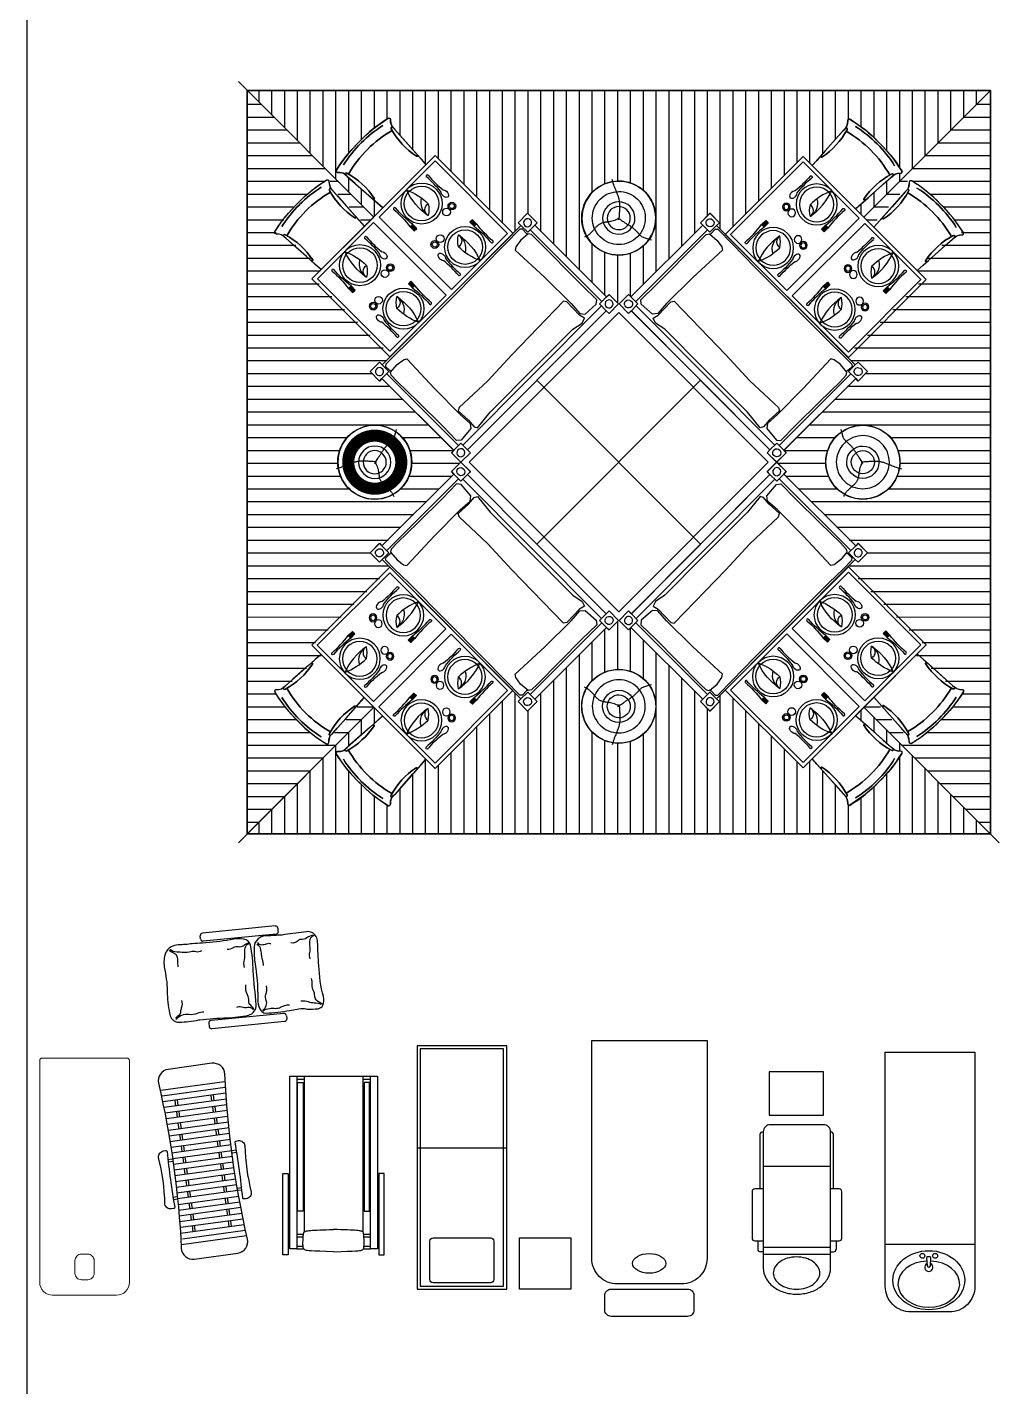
# Model space of a CAD drawing. Header units: millimetres. Extents: x 14385 to 129787, y 107826 to 186798.
# Drawn here: x 18573 to 26188, y 145810 to 156418 of the extents above; entities that cross this region are included whole.
import ezdxf

# ---------------------------------------------------------------- set-up
doc = ezdxf.new("R2010")
doc.units = ezdxf.units.MM
doc.header["$LTSCALE"] = 1000
doc.layers.add('FF-DB', color=144, linetype='Continuous')
doc.layers.add('FF-FURN', color=51, linetype='Continuous')

# ---------------------------------------------------------------- blocks, each defined once
blk = doc.blocks.new('做成ACAD TuKuai0018')
at = {"linetype": 'Continuous'}
blk.add_line((1500, 700), (1500, 0), dxfattribs=at)
blk.add_lwpolyline([(1827, 0), (0, 0), (0, 700), (1827, 700, -0.414214), (2027, 500), (2027, 200, -0.414214)], format="xyb", close=True, dxfattribs=at)
blk.add_ellipse((1779, 340), major_axis=(0, 280), ratio=0.822176)
at = {"color": 57}
blk.add_ellipse((1809, 340), major_axis=(0, 241), ratio=0.747223, start_param=1.632004, end_param=7.791385, dxfattribs=at)
at = {"layer": 'FF-FURN', "color": 57, "linetype": 'Continuous'}
blk.add_lwpolyline([(1668, 327, 0.888089), (1667, 352), (1603, 356, 0.421419), (1603, 323), (1667, 327)], format="xyb", dxfattribs=at)
for centre in [(1589, 390), (1589, 290)]:
    blk.add_circle(centre, 18.8, dxfattribs=at)
blk.add_arc((1679, 340), 32.3, 204.9591, 155.0409, dxfattribs=at)
blk = doc.blocks.new('做成ACAD TuKuai0236')
at = {"layer": 'FF-FURN', "color": 51, "linetype": 'Continuous'}
for points in [[(0, 450), (0, -450), (-1700, -450, -0.414214), (-1900, -250), (-1900, 250, -0.414214), (-1700, 450), (0, 450)], [(-1940, 298), (-1940, -298, -0.414214), (-1990, -348), (-2103, -348, -0.414214), (-2153, -298), (-2153, 298, -0.414214), (-2103, 348), (-1990, 348, -0.414214), (-1940, 298, -0.414214)]]:
    blk.add_lwpolyline(points, format="xyb", dxfattribs=at)
at = {"layer": 'FF-FURN', "color": 2, "linetype": 'Continuous'}
blk.add_ellipse((-1739, 2), major_axis=(0, 130), ratio=0.591836, dxfattribs=at)
blk = doc.blocks.new('做成ACAD TuKuai0329')
at = {"color": 57, "linetype": 'Continuous'}
blk.add_line((908, 750), (908, 50), dxfattribs=at)
at = {"linetype": 'Continuous'}
for points in [[(1608, 850), (1608, 1250), (2008, 1250), (2008, 850)], [(108, 750), (108, 50), (2008, 50), (2008, 750)]]:
    blk.add_lwpolyline(points, close=True, dxfattribs=at)
at = {"color": 57, "linetype": 'Continuous'}
blk.add_lwpolyline([(133, 725), (133, 75), (1983, 75), (1983, 725)], close=True, dxfattribs=at)
blk.add_lwpolyline([(1958, 625), (1958, 175, -0.414214), (1933, 150), (1633, 150, -0.414214), (1608, 175), (1608, 625, -0.414214), (1633, 650), (1933, 650, -0.414214)], format="xyb", close=True, dxfattribs=at)
blk = doc.blocks.new('做成ACAD TuKuai0330')
at = {"linetype": 'Continuous'}
for p, q in [((23, 291), (23, 236)), ((44, 291), (44, 242)), ((1369, 232), (154, 232)), ((1347, 291), (1347, 232)), ((1369, 291), (1369, -284)), ((23, -229), (23, -284)), ((44, -235), (44, -284)), ((1369, -224), (154, -224)), ((1347, -224), (1347, -284))]:
    blk.add_line(p, q, dxfattribs=at)
at = {"color": 57, "linetype": 'Continuous'}
for p, q in [((115, 291), (115, 241)), ((136, 291), (136, 239)), ((115, -234), (115, -284)), ((136, -232), (136, -284))]:
    blk.add_line(p, q, dxfattribs=at)
at = {"linetype": 'Continuous'}
for points in [[(609, 357), (-24, 357), (-24, 399), (609, 399)], [(1369, 291), (23, 291), (23, 346), (1369, 346)], [(1369, -339), (23, -339), (23, -284), (1369, -284)], [(609, -350), (-24, -350), (-24, -392), (609, -392)]]:
    blk.add_lwpolyline(points, close=True, dxfattribs=at)
for points in [[(0, 4), (2, 64), (3, 112), (4, 148), (6, 175), (7, 194), (8, 207), (10, 216), (11, 222), (14, 227), (16, 231), (19, 234), (23, 237), (28, 239), (33, 240), (40, 241), (48, 242), (56, 243), (66, 243), (76, 243), (87, 242), (97, 242), (107, 242), (116, 241), (125, 240), (132, 239), (137, 239), (142, 238), (146, 236), (149, 235), (151, 234), (154, 232), (155, 230), (157, 228), (158, 225), (160, 221), (161, 217), (162, 211), (164, 203), (165, 193), (166, 182), (167, 168), (168, 151), (169, 132), (170, 111), (171, 87), (171, 62), (173, 34), (174, 4)], [(0, 4), (2, -57), (3, -105), (4, -141), (6, -168), (7, -187), (8, -200), (10, -209), (11, -215), (14, -220), (16, -224), (19, -227), (23, -230), (28, -232), (33, -233), (40, -234), (48, -235), (56, -235), (66, -235), (76, -235), (87, -235), (97, -235), (107, -234), (116, -234), (125, -233), (132, -232), (137, -231), (142, -230), (146, -229), (149, -228), (151, -227), (154, -225), (155, -223), (157, -221), (158, -218), (160, -214), (161, -210), (162, -203), (164, -196), (165, -186), (166, -174), (167, -160), (168, -144), (169, -125), (170, -104), (171, -80), (171, -54), (173, -26), (174, 4)]]:
    blk.add_lwpolyline(points, dxfattribs=at)
at = {"color": 57, "linetype": 'Continuous'}
for points in [[(1319, 242), (315, 242), (315, 284), (1319, 284)], [(1319, -235), (315, -235), (315, -277), (1319, -277)]]:
    blk.add_lwpolyline(points, close=True, dxfattribs=at)
blk = doc.blocks.new('做成ACAD TuKuai0351')
at = {"linetype": 'Continuous'}
for p, q in [((907, 749), (546, 749)), ((438, 661), (438, 683)), ((524, 705), (460, 705)), ((524, 727), (524, 661)), ((929, 661), (929, 727)), ((1353, 687), (929, 687)), ((438, 136), (438, 114)), ((524, 136), (524, 70)), ((929, 70), (929, 136)), ((929, 114), (1353, 114)), ((524, 92), (460, 92)), ((546, 49), (907, 49))]:
    blk.add_line(p, q, dxfattribs=at)
at = {"color": 57, "linetype": 'Continuous'}
for p, q in [((420, 661), (420, 136)), ((475, 661), (475, 136)), ((1105, 136), (1105, 661))]:
    blk.add_line(p, q, dxfattribs=at)
at = {"linetype": 'Continuous'}
blk.add_lwpolyline([(1375, 136, 0.414214), (1430, 191), (1430, 606, 0.414214), (1375, 661), (310, 661, 0.123621), (236, 642, 0.105598), (167, 584, 0.087259), (124, 502, 0.077611), (108, 399, 0.077611), (124, 295, 0.087259), (167, 213, 0.105598), (236, 155, 0.123621), (310, 136)], format="xyb", close=True, dxfattribs=at)
at = {"color": 57, "linetype": 'Continuous'}
blk.add_lwpolyline([(273, 583, 0.136048), (227, 571, 0.10695), (184, 530, 0.081554), (157, 474, 0.069675), (147, 401, 0.069675), (157, 329, 0.081554), (184, 273, 0.10695), (227, 232, 0.136048), (273, 219, 0.136048), (318, 232, 0.10695), (361, 273, 0.081554), (388, 329, 0.069675), (398, 401, 0.069675), (388, 474, 0.081554), (361, 530, 0.10695), (318, 571, 0.136048)], format="xyb", close=True, dxfattribs=at)
at = {"linetype": 'Continuous'}
blk.add_lwpolyline([(1505, 615), (1505, 191), (1843, 191), (1843, 615)], close=True, dxfattribs=at)
for centre, start, end in [((546, 727), 90, 180), ((907, 727), 0, 90), ((460, 683), 90, 180), ((1353, 665), 0, 90), ((460, 114), 180, 270), ((1353, 136), 270, 0), ((546, 70), 180, 270), ((907, 70), 270, 0)]:
    blk.add_arc(centre, 21.9, start, end, dxfattribs=at)
blk = doc.blocks.new('做成ACAD TuKuai0686')
at = {"linetype": 'Continuous'}
for p, q in [((142, 943, -500), (-146, 449, -500)), ((197, 911, -500), (-91, 417, -500)), ((190, 937, -500), (169, 950, -500)), ((735, 597, -500), (447, 104, -500)), ((790, 565, -500), (502, 72, -500)), ((761, 604, -500), (783, 591, -500)), ((-117, 411, -500), (-139, 423, -500)), ((454, 78, -500), (476, 65, -500))]:
    blk.add_line(p, q, dxfattribs=at)
at = {"linetype": 'Continuous', "elevation": -500}
for points in [[(592, 1038, -0.019235), (437, 1138, 0.278224), (351, 1144, 0.155931), (321, 1114, -0.008069), (241, 964, -0.043927), (220, 928, -0.009733), (160, 835, 0.379862), (177, 715, 0.059647), (275, 650, -0.041399), (524, 498, 0.103596), (596, 465, 0.301629), (650, 486, 0.05107), (742, 648, -0.039993), (797, 751, 0.017402), (813, 763, 0.090891)], [(813, 763, 0.037438), (861, 835, 0.272478), (860, 882, 0.163587), (809, 924, -0.056058), (592, 1038, 2.527544)], [(326, 598, 0.042997), (150, 698, 0.334739), (81, 683, 0.066395), (24, 596, -0.031058), (-82, 404, 0.003198), (-125, 337, 0.003198)], [(390, 37, -0.015396), (503, 219, 0.046688), (583, 365, 0.37861), (552, 463, -0.003822), (326, 598)]]:
    blk.add_lwpolyline(points, format="xyb", dxfattribs=at)
at = {"color": 251, "linetype": 'ByBlock', "elevation": -500}
for points in [[(378, 1142, 0.17581), (362, 1089, -0.22174), (345, 1045, 0.257089), (340, 1027, -0.247283), (321, 964, 0.078908)], [(383, 1143, 0.340358), (387, 1100, 0.086739), (436, 1062, -0.086739), (466, 1039, 0.120646), (508, 1010, -2.90308)], [(851, 883, -0.123858), (796, 864, -0.181239), (764, 873, 0.12686), (727, 888, -0.148125), (683, 908, 0.095794), (640, 933, -0.05717)], [(849, 875, 0.073887), (807, 836, -0.077395), (775, 807, 0.137298), (736, 761, -0.213449)], [(166, 754, 0.275276), (198, 770, 0.076302), (215, 807, -0.164971), (234, 835, -4.932903)], [(172, 743, -0.205277), (215, 746, -0.05238), (258, 724, 0.061936), (293, 708, -0.072616), (338, 685, -0.889801)], [(128, 695, 0.061651), (122, 651, -0.205907), (106, 614, 0.184945), (88, 577, -0.133745), (71, 530, -0.049256)], [(134, 695, 0.286356), (143, 649, 0.081914), (175, 623, -0.097865), (213, 592, 0.144535), (264, 556, 0.047373)], [(623, 477, -0.112719), (638, 530, -0.04285), (665, 569, 0.143044), (680, 605, -0.122171), (706, 673, -0.019097)], [(618, 475, 0.152868), (605, 522, 0.19123), (571, 545, -0.186815), (533, 571, 0.152319), (481, 612, 1.796152)], [(571, 427, 0.089736), (532, 425, -0.219105), (496, 432, 0.107309), (451, 452, -0.140293), (381, 487, 0.980874)], [(573, 421, 0.30542), (532, 396, -0.11444), (502, 358, 0.163068), (480, 324, -0.276178)]]:
    blk.add_lwpolyline(points, format="xyb", dxfattribs=at)
at = {"linetype": 'Continuous'}
blk.add_lwpolyline([(-125, 337, -0.036147), (-182, 243, 0.361658), (-171, 102, 0.096473), (-84, 42, -0.052539), (79, -51, 0.067431), (231, -132, 0.346948), (311, -106, 0.041595), (387, 30, -0.00108), (390, 37)], format="xyb", dxfattribs=at)
at = {"color": 251, "linetype": 'ByBlock'}
for points in [[(-192, 172, 0.20379), (-145, 201, -0.033601), (-111, 243, 0.111527), (-82, 293, -0.153826), (-59, 325, 0.225649), (-39, 365, 2.297568)], [(-190, 162, 0.094385), (-148, 178, -0.21959), (-115, 182, -0.095941), (-79, 162, 0.075371), (-45, 141, -0.326585)], [(271, -109, -0.137623), (265, -75, 0.270745), (251, -44, -0.100412), (231, -23, 0.193432), (186, 10, 0.27464)], [(280, -111, -0.156673), (279, -55, -0.108866), (306, -7, 0.119713), (338, 53, -0.097507), (360, 99, 4.248713)]]:
    blk.add_lwpolyline(points, format="xyb", dxfattribs=at)
at = {"linetype": 'Continuous'}
for centre, start, end in [((159, 933, -500), 59.7343, 149.7343), ((181, 921, -500), 329.7343, 59.7343), ((751, 588, -500), 59.7343, 149.7343), ((773, 575, -500), 329.7343, 59.7343), ((-129, 440, -500), 149.7343, 239.7343), ((-107, 427, -500), 239.7343, 329.7343), ((463, 94, -500), 149.7343, 239.7343), ((485, 81, -500), 239.7343, 329.7343)]:
    blk.add_arc(centre, 19, start, end, dxfattribs=at)
blk = doc.blocks.new('HHH')
at = {"layer": 'FF-FURN', "color": 51, "linetype": 'Continuous'}
blk.add_lwpolyline([(-430, -680), (-430, 0), (430, 0), (430, -1360), (-430, -1360)], close=True, dxfattribs=at)
for points in [[(-430, -102, 0.026311), (-434, -101), (-799, -79, -0.259493), (-873, -50, 0.672201), (-894, -55, 0.066654), (-925, -339, 0.000173), (-925, -340, 0.000173), (-925, -341, 0.066654), (-894, -625, 0.672201), (-873, -630, -0.259493), (-799, -601), (-434, -579, 0.026311), (-430, -578)], [(-894, -1305, -0.066654), (-925, -1021, -0.000173), (-925, -1020, -0.000173), (-925, -1019, -0.066654), (-894, -735, -0.672201), (-873, -730, 0.259493), (-799, -759), (-434, -781, -0.026311), (-430, -782), (-430, -1258, -0.026311), (-434, -1259), (-799, -1281, 0.259493), (-873, -1310, -0.672201), (-894, -1305)]]:
    blk.add_lwpolyline(points, format="xyb", dxfattribs=at)
at = {"layer": 'FF-FURN', "color": 57, "linetype": 'Continuous'}
for points in [[(-838, -340, -0.06626), (-806, -99, 0.06626), (-838, -340, 0.06626), (-806, -581, -0.06626)], [(-820, -95, -0.485315), (-828, -78, 0.485315)], [(-530, -108, -0.125665), (-820, -95, 0.125665)], [(-530, -108, -0.351144), (-530, -95, 0.351144)], [(-528, -94, -0.517439), (-530, -108, 0.517439)], [(-908, -339, -0.055129), (-884, -123, 0.055129)], [(-884, -557, -0.055129), (-908, -341, 0.055129)], [(-828, -602, -0.485315), (-820, -585, 0.485315)], [(-820, -585, -0.125665), (-530, -572, 0.125665)], [(-908, -1019, -0.055129), (-884, -803, 0.055129)], [(-806, -1261, -0.06626), (-838, -1020, -0.06626), (-806, -779, 0.06626), (-838, -1020, 0.06626)], [(-820, -775, -0.485315), (-828, -758, 0.485315)], [(-530, -788, -0.125665), (-820, -775, 0.125665)], [(-530, -788, -0.351144), (-530, -775, 0.351144)], [(-528, -774, -0.517439), (-530, -788, 0.517439)], [(-884, -1237, -0.055129), (-908, -1021, 0.055129)], [(-828, -1282, -0.485315), (-820, -1265, 0.485315)], [(-820, -1265, -0.125665), (-530, -1252, 0.125665)], [(-530, -1265, -0.351144), (-530, -1252, 0.351144)], [(-530, -1252, -0.517439), (-528, -1266, 0.517439)]]:
    blk.add_lwpolyline(points, format="xyb", close=True, dxfattribs=at)
for points in [[(-400, -30), (-400, -650), (400, -650), (400, -30)], [(-400, -1330), (-400, -710), (400, -710), (400, -1330)]]:
    blk.add_lwpolyline(points, close=True, dxfattribs=at)
at = {"layer": 'FF-FURN', "color": 58, "linetype": 'Continuous'}
for points in [[(-358, -148, 1.232128), (-358, -166)], [(-360, -148, 0.04745), (-196, -146)], [(-196, -169, 0.04745), (-360, -166)], [(360, -153, -0.053771), (175, -148), (130, -148), (130, -176), (175, -176, -0.053771), (360, -171)], [(358, -171, 1.232128), (358, -153)], [(-272, -311, 0.340223), (-137, -370, -0.565753), (-202, -305, -0.12014), (-137, -370, -0.136904), (-398, -348, -0.104736), (-202, -305)], [(272, -369, 0.340223), (137, -310, -0.565753), (202, -375, -0.12014), (137, -310, -0.136904), (398, -332, -0.104736), (202, -375)], [(-358, -509, 1.232128), (-358, -527)], [(-360, -527, -0.053771), (-175, -532), (-130, -532), (-130, -504), (-175, -504, -0.053771), (-360, -509)], [(196, -511, 0.04745), (360, -514)], [(360, -532, 0.04745), (196, -534)], [(358, -532, 1.232128), (358, -514)], [(-358, -828, 1.232128), (-358, -846)], [(-360, -828, 0.04745), (-196, -826)], [(-196, -849, 0.04745), (-360, -846)], [(360, -833, -0.053771), (175, -828), (130, -828), (130, -856), (175, -856, -0.053771), (360, -851)], [(358, -851, 1.232128), (358, -833)], [(-272, -991, 0.340223), (-137, -1050, -0.565753), (-202, -985, -0.12014), (-137, -1050, -0.136904), (-398, -1028, -0.104736), (-202, -985)], [(272, -1049, 0.340223), (137, -990, -0.565753), (202, -1055, -0.12014), (137, -990, -0.136904), (398, -1012, -0.104736), (202, -1055)], [(-358, -1189, 1.232128), (-358, -1207)], [(-360, -1207, -0.053771), (-175, -1212), (-130, -1212), (-130, -1184), (-175, -1184, -0.053771), (-360, -1189)], [(196, -1191, 0.04745), (360, -1194)], [(360, -1212, 0.04745), (196, -1214)], [(358, -1212, 1.232128), (358, -1194)]]:
    blk.add_lwpolyline(points, format="xyb", dxfattribs=at)
for points in [[(130, -151), (175, -151), (175, -173), (130, -173)], [(130, -157), (175, -157)], [(130, -162), (175, -162)], [(130, -167), (175, -167)], [(-130, -529), (-175, -529), (-175, -507), (-130, -507)], [(-130, -513), (-175, -513)], [(-130, -518), (-175, -518)], [(-130, -523), (-175, -523)], [(130, -831), (175, -831), (175, -853), (130, -853)], [(130, -837), (175, -837)], [(130, -842), (175, -842)], [(130, -847), (175, -847)], [(-130, -1209), (-175, -1209), (-175, -1187), (-130, -1187)], [(-130, -1193), (-175, -1193)], [(-130, -1198), (-175, -1198)], [(-130, -1203), (-175, -1203)]]:
    blk.add_lwpolyline(points, dxfattribs=at)
at = {"layer": 'FF-FURN', "color": 2, "linetype": 'Continuous'}
for points in [[(-530, -585, -0.351144), (-530, -572, 0.351144)], [(-530, -572, -0.517439), (-528, -586, 0.517439)]]:
    blk.add_lwpolyline(points, format="xyb", close=True, dxfattribs=at)
at = {"layer": 'FF-FURN', "color": 58, "linetype": 'Continuous'}
for centre, radius in [((-240, -340), 160), ((-240, -340), 135), ((-59, -187), 30), ((-59, -187), 20), ((240, -340), 160), ((240, -340), 135), ((-56, -249), 30), ((56, -431), 30), ((59, -493), 30), ((59, -493), 20), ((-59, -867), 30), ((-59, -867), 20), ((-240, -1020), 160), ((-240, -1020), 135), ((-56, -929), 30), ((240, -1020), 160), ((240, -1020), 135), ((56, -1111), 30), ((59, -1173), 30), ((59, -1173), 20)]:
    blk.add_circle(centre, radius, dxfattribs=at)
at = {"layer": 'FF-FURN', "color": 58, "linetype": 'Continuous', "extrusion": (0, 0, -1)}
for centre, start_param, end_param in [((-166, -157), 3.693742, 8.872629), ((166, -523), 0.552149, 5.731036), ((-166, -837), 3.693742, 8.872629), ((166, -1203), 0.552149, 5.731036)]:
    blk.add_ellipse(centre, major_axis=(35.1, 0), ratio=0.625062, start_param=start_param, end_param=end_param, dxfattribs=at)
blk = doc.blocks.new('FDFD')
at = {"layer": 'FF-FURN', "color": 51, "linetype": 'Continuous'}
for points in [[(-17, 1210), (1, 1229), (-73, 1303), (-146, 1229), (-125, 1207)], [(544, 651), (563, 670), (637, 596), (563, 522), (541, 543)], [(-649, -546), (-667, -565), (-593, -639), (-520, -565), (-541, -543)]]:
    blk.add_lwpolyline(points, dxfattribs=at)
at = {"layer": 'FF-FURN', "color": 51, "linetype": 'ByBlock'}
for points in [[(-1207, 121), (-1229, 142), (-1303, 68), (-1229, -6), (-1210, 13), (-1155, 68), (-1207, 121), (-125, 1207), (-72, 1155), (-17, 1210), (544, 651), (489, 596), (541, 543), (-541, -543), (-594, -491), (-649, -546), (-1210, 13)], [(-69, 1141), (-82, 1146), (-113, 1179), (-134, 1178), (-245, 1065), (-424, 883), (-1001, 302), (-1114, 192), (-1180, 126), (-1183, 109), (-1151, 78), (-1139, 68)], [(-54, 1173), (507, 614)], [(504, 580), (-578, -506)], [(-612, -509), (-1173, 50)]]:
    blk.add_lwpolyline(points, dxfattribs=at)
at = {"layer": 'FF-FURN', "color": 55, "linetype": 'ByBlock'}
blk.add_lwpolyline([(353, 739), (5, 1092), (-43, 1138), (-68, 1142), (-128, 1092), (-165, 1042), (-171, 1016), (61, 801), (266, 600), (334, 522), (375, 517), (463, 594), (467, 629), (353, 739)], dxfattribs=at)
for points in [[(206, 617), (-197, 200), (-384, -3), (-607, -212), (-616, -238), (-535, -311), (-491, -364), (-464, -370), (-365, -248), (-18, 100), (280, 399), (353, 447), (370, 485), (332, 508), (232, 612)], [(-929, -165), (-1092, -9), (-1137, 39), (-1142, 64), (-1092, 124), (-1042, 161), (-1016, 167), (-800, -64), (-599, -268), (-521, -336), (-516, -377), (-592, -466), (-627, -469), (-738, -356)]]:
    blk.add_lwpolyline(points, close=True, dxfattribs=at)
at = {"layer": 'FF-FURN', "color": 55, "linetype": 'ByBlock', "extrusion": (0, 0, -1)}
for centre, major_axis, start_param, end_param in [((-73, 1229), (28.2, 13.7), 4.469759, 10.752944), ((563, 596), (24.9, 19), -0.6744335245881912, 5.608751782591395), ((-1229, 68), (25.6, 18.1), 4.633703452635423, 10.91688875981501), ((-594, -565), (30.1, 8.7), -0.964987, 5.318198)]:
    blk.add_ellipse(centre, major_axis=major_axis, ratio=1, start_param=start_param, end_param=end_param, dxfattribs=at)
blk = doc.blocks.new('ss')
at = {"layer": 'FF-FURN', "color": 251, "linetype": 'Continuous', "const_width": 65.5}
for points in [[(8.6, 146, 1), (8.6, -141.5, 1)], [(8.6, 146, -1), (8.6, -141.5, -1)]]:
    blk.add_lwpolyline(points, format="xyb", dxfattribs=at)
at = {"layer": 'FF-FURN', "color": 57, "linetype": 'Continuous'}
for points in [[(4.9, -3.9), (5.6, 5.6), (6.1, 13.9), (6.3, 21.3), (6.3, 27.8), (6.3, 33.7), (6.1, 38.9), (6, 43.8), (5.9, 48.4), (5.9, 52.8), (5.9, 57.1), (6, 61.2), (6.1, 65.3), (6.2, 69.2), (6.3, 73.1), (6.4, 76.8), (6.4, 80.5), (6.4, 84.1), (6.3, 87.7), (6.1, 91.2), (5.9, 94.7), (5.6, 98.1), (5.2, 101.6), (4.7, 105), (4.2, 108.5), (3.6, 112), (2.9, 115.6), (2.2, 119.2), (1.4, 122.8), (0.6, 126.4), (-0.3, 130), (-1.2, 133.7), (-2.2, 137.3), (-3.1, 140.9), (-4.1, 144.6), (-5, 148.4), (-5.7, 152.2), (-6.2, 156.2), (-6.5, 160.4), (-6.4, 164.8), (-5.9, 169.4), (-5, 174.3), (-3.7, 179.5), (-2.1, 184.9), (-0.2, 190.5), (1.7, 196.3), (3.8, 202.3), (5.9, 208.4), (7.9, 214.7)], [(9.4, 5), (0, 0), (-8.2, -5), (-15.3, -10), (-21.5, -14.9), (-26.9, -19.6), (-31.6, -24.3), (-35.9, -28.8), (-39.7, -33.1), (-43.3, -37.2), (-46.7, -41), (-50, -44.7), (-53.2, -48.2), (-56.2, -51.4), (-59.2, -54.3), (-62.3, -57.1), (-65.3, -59.6), (-68.4, -61.9), (-71.6, -63.9), (-74.8, -65.7), (-78.1, -67.3), (-81.4, -68.7), (-84.8, -69.9), (-88.1, -71), (-91.5, -71.9), (-94.8, -72.7), (-98.2, -73.4), (-101.6, -73.9), (-104.9, -74.4), (-108.3, -74.8), (-111.7, -75.2), (-115, -75.6), (-118.4, -76), (-121.8, -76.5), (-125.2, -77), (-128.6, -77.5), (-132.1, -78.1), (-135.8, -78.8), (-139.5, -79.7), (-143.4, -80.6), (-147.6, -81.6), (-151.8, -82.8), (-156.3, -84.2), (-160.7, -85.7), (-165.1, -87.3), (-169.3, -89.1), (-173.3, -91), (-176.9, -93.2), (-180.2, -95.5)], [(0.8, 8.3), (9.7, 4), (17.5, -0.1), (24.4, -3.9), (30.6, -7.3), (36.1, -10.6), (41.1, -13.6), (45.7, -16.4), (49.9, -19), (53.9, -21.4), (57.8, -23.7), (61.5, -25.9), (65, -28.1), (68.4, -30.2), (71.7, -32.4), (74.9, -34.6), (78, -36.9), (81.1, -39.3), (84.1, -41.9), (87, -44.6), (89.9, -47.4), (92.8, -50.3), (95.6, -53.3), (98.4, -56.5), (101.1, -59.7), (103.9, -63.1), (106.6, -66.5), (109.3, -70.2), (112.2, -74), (115, -78), (118, -82.2), (121.1, -86.6), (124.3, -91.3), (127.6, -96.3), (131.3, -101.6), (135.2, -107.3), (139.6, -113.4), (144.6, -120), (150.1, -127.2), (156.4, -134.8), (163.6, -143.1)]]:
    blk.add_lwpolyline(points, dxfattribs=at)
at = {"layer": 'FF-FURN', "color": 2, "linetype": 'Continuous'}
blk.add_circle((8.6, 2.2), 200, dxfattribs=at)
at = {"layer": 'FF-FURN', "color": 57, "linetype": 'Continuous'}
blk.add_circle((8.6, 2.2), 87.5, dxfattribs=at)
at = {"layer": 'FF-FURN', "color": 57, "linetype": 'ByBlock'}
blk.add_circle((8.6, 2.2), 62.5, dxfattribs=at)
blk = doc.blocks.new('TY-1')
at = {"color": 54}
for p, q in [((-245, 219), (-177, -277)), ((-201, 228), (-133, -262)), ((-157, 237), (-87, -271)), ((-911, 112), (-848, -351)), ((-867, 118), (-803, -345)), ((-822, 122), (-759, -338)), ((-777, 128), (-714, -332)), ((-733, 134), (-670, -326)), ((-688, 140), (-625, -321)), ((-644, 146), (-580, -315)), ((-599, 154), (-536, -310)), ((-555, 162), (-491, -305)), ((-511, 169), (-446, -300)), ((-466, 177), (-401, -296)), ((-422, 185), (-356, -293)), ((-378, 193), (-312, -287)), ((-321, 108), (-365, 102)), ((-333, 201), (-267, -284)), ((-289, 210), (-223, -275)), ((-231, 121), (-276, 115)), ((-1359, 66), (-1291, -430)), ((-1315, 70), (-1247, -421)), ((-1270, 73), (-1203, -412)), ((-1225, 79), (-1159, -404)), ((-1180, 81), (-1114, -396)), ((-1135, 87), (-1070, -388)), ((-1090, 90), (-1026, -380)), ((-1034, 11), (-1078, 4)), ((-1046, 96), (-981, -372)), ((-1001, 102), (-937, -365)), ((-945, 23), (-989, 17)), ((-942, 5), (-987, -1)), ((-956, 106), (-892, -358)), ((-856, 35), (-900, 29)), ((-853, 17), (-898, 11)), ((-766, 47), (-811, 41)), ((-764, 29), (-809, 23)), ((-677, 60), (-722, 53)), ((-675, 42), (-719, 36)), ((-588, 72), (-633, 66)), ((-586, 54), (-630, 48)), ((-499, 84), (-543, 78)), ((-496, 66), (-541, 60)), ((-410, 96), (-454, 90)), ((-407, 78), (-452, 72)), ((-318, 91), (-363, 85)), ((-229, 103), (-274, 97)), ((-1212, -14), (-1257, -20)), ((-1210, -32), (-1254, -38)), ((-1123, -2), (-1168, -8)), ((-1121, -19), (-1165, -26)), ((-1031, -7), (-1076, -13)), ((-549, -210), (-594, -216)), ((-460, -197), (-505, -204)), ((-371, -185), (-416, -191)), ((-369, -203), (-413, -209)), ((-282, -173), (-327, -179)), ((-280, -191), (-324, -197)), ((-193, -161), (-237, -167)), ((-190, -179), (-235, -185)), ((-1174, -295), (-1218, -301)), ((-1171, -313), (-1216, -319)), ((-1084, -283), (-1129, -289)), ((-1082, -301), (-1127, -307)), ((-995, -271), (-1040, -277)), ((-993, -289), (-1037, -295)), ((-906, -259), (-951, -265)), ((-904, -276), (-948, -283)), ((-817, -246), (-862, -252)), ((-815, -264), (-859, -270)), ((-728, -234), (-772, -240)), ((-725, -252), (-770, -258)), ((-639, -222), (-683, -228)), ((-636, -240), (-681, -246)), ((-547, -227), (-592, -234)), ((-458, -215), (-502, -221))]:
    blk.add_line(p, q, dxfattribs=at)
at = {"color": 0, "linetype": 'Continuous'}
for p, q in [((-827, 157), (-822, 122)), ((-809, 160), (-804, 125)), ((-533, 198), (-528, 167)), ((-515, 200), (-511, 169)), ((-460, -334), (-464, -303)), ((-442, -331), (-446, -300)), ((-754, -374), (-759, -339)), ((-736, -372), (-741, -337))]:
    blk.add_line(p, q, dxfattribs=at)
for points in [[(-1457, -373, 0.43853), (-1348, -449, -0.045162), (-61, -272, 0.43853), (23, -170), (-23, 170, 0.43853), (-132, 246, -0.045162), (-1419, 69, 0.43853), (-1504, -33)], [(-446, 219, -0.414214), (-454, 208, 0.018265), (-888, 149, -0.414214), (-898, 157), (-901, 174, -0.414214), (-862, 225, 0.056327), (-499, 275, -0.414214), (-448, 236)], [(-815, -382, 0.018265), (-381, -323, -0.414214), (-371, -331), (-368, -348, -0.414214), (-407, -399, 0.056327), (-770, -449, -0.414214), (-820, -410), (-823, -393, -0.414214)]]:
    blk.add_lwpolyline(points, format="xyb", close=True, dxfattribs=at)
blk = doc.blocks.new('A$C6C9C5156')
at = {"color": 0, "linetype": 'ByBlock', "lineweight": 15, "ltscale": 4}
for points in [[(-100, 350), (-1830, 350, 0.414214), (-1850, 330), (-1850, -330, 0.414214), (-1830, -350), (-100, -350, 0.414214), (0, -250), (0, 250, 0.414214), (-100, 350)], [(-170, 75), (-270, 75, 0.414214), (-320, 25), (-320, -25, 0.414214), (-270, -75), (-170, -75, 0.414214), (-120, -25), (-120, 25, 0.414214)]]:
    blk.add_lwpolyline(points, format="xyb", close=True, dxfattribs=at)

msp = doc.modelspace()

# ---------------------------------------------------------------- hatches: boundary and pattern name
at = {"layer": 'FF-DB'}
h = msp.add_hatch(dxfattribs=at)
h.set_pattern_fill('_USER,_O', color=138, scale=100, angle=90, pattern_type=0)
h.set_pattern_definition([(90, (9883.15, 177843.33), (-100, 6e-15), [])])
h.paths.add_polyline_path([(24946.3, 155614.9), (24965.5, 155636), (24976.3, 155662.4), (24977.6, 155687), (24977.8, 155692.8), (24980.9, 155697.9), (24989.1, 155701.4), (24995.1, 155700), (25113.7, 155617.1), (25169.3, 155569.3), (25239.4, 155500.4), (25291.4, 155444.6), (25324, 155405.2), (25350.3, 155370.4), (25375.3, 155334.4), (25399.8, 155295.8), (25399.8, 155282.3), (25389.5, 155277), (25374.6, 155277.5), (25347.3, 155270.9), (25295.8, 155228.6), (25254.7, 155192.1), (25136.3, 155086.9), (25038.4, 155000.3), (25103, 154935.7), (26091, 155923.8), (20291, 155923.8), (21278, 154936.7), (21348.6, 155007.3), (21250.7, 155093.8), (21132.3, 155199), (21091.2, 155235.5), (21039.7, 155277.9), (21012.4, 155284.4), (20997.4, 155283.9), (20987.2, 155289.3), (20987.2, 155302.7), (21011.7, 155341.3), (21036.7, 155377.4), (21063, 155412.1), (21095.6, 155451.6), (21147.6, 155507.4), (21217.7, 155576.2), (21273.3, 155624.1), (21391.9, 155707), (21397.9, 155708.4), (21406.1, 155704.9), (21409.1, 155699.8), (21409.4, 155694), (21410.7, 155669.4), (21421.5, 155642.9), (21440.7, 155621.9), (21482.7, 155574.6), (21584.9, 155459.5), (21650.3, 155385.9), (21686, 155344.7), (21757.9, 155416.5), (22366, 154808.4), (22427.3, 154870), (22405.7, 154891.5), (22479.5, 154965.5), (22553.5, 154891.8), (22534.9, 154873), (23096.1, 154313.6), (23114.8, 154332.3), (23188.8, 154258.5), (23193.2, 154258.5), (23267.2, 154332.3), (23285.8, 154313.6), (23847.1, 154873), (23828.4, 154891.8), (23902.4, 154965.5), (23976.2, 154891.5), (23954.6, 154870), (24022, 154802.4), (24629.1, 155409.6), (24701, 155337.7), (24736.7, 155378.9), (24802, 155452.5), (24904.3, 155567.6)])
h.paths.add_polyline_path([(23480.1, 154928.4, -1), (22901.8, 154928.4, -1)], flags=16)
h = msp.add_hatch(dxfattribs=at)
h.set_pattern_fill('_USER,_O', color=138, scale=100, angle=90, pattern_type=0)
h.set_pattern_definition([(180.0004, (-1628.5, 139715.76), (0.00073, -100), [])])
h.paths.add_polyline_path([(20599.8, 154779), (20578.7, 154798.3), (20552.3, 154809), (20527.7, 154810.4), (20521.9, 154810.6), (20516.8, 154813.7), (20513.3, 154821.8), (20514.7, 154827.8), (20597.6, 154946.5), (20645.5, 155002.1), (20714.3, 155072.2), (20770.1, 155124.2), (20809.5, 155156.8), (20844.3, 155183), (20880.4, 155208.1), (20919, 155232.5), (20932.4, 155232.6), (20937.7, 155222.3), (20937.3, 155207.4), (20943.8, 155180), (20986.1, 155128.6), (21022.7, 155087.4), (21127.8, 154969), (21214.4, 154871.1), (21279, 154935.7), (20291, 155923.8), (20291, 150123.7), (21278.1, 151110.8), (21207.4, 151181.4), (21120.9, 151083.5), (21015.7, 150965.1), (20979.2, 150924), (20936.9, 150872.5), (20930.3, 150845.1), (20930.8, 150830.2), (20925.4, 150820), (20912, 150820), (20873.4, 150844.5), (20837.3, 150869.5), (20802.6, 150895.7), (20763.2, 150928.3), (20707.3, 150980.4), (20638.5, 151050.4), (20590.6, 151106), (20507.8, 151224.7), (20506.3, 151230.7), (20509.9, 151238.9), (20515, 151241.9), (20520.8, 151242.2), (20545.4, 151243.5), (20571.8, 151254.2), (20592.9, 151273.5), (20640.1, 151315.5), (20755.3, 151417.7), (20828.9, 151483.1), (20870.1, 151518.8), (20798.2, 151590.6), (21406.3, 152198.8), (21344.7, 152260.1), (21323.2, 152238.5), (21249.2, 152312.3), (21323, 152386.3), (21341.7, 152367.6), (21901.2, 152928.9), (21882.4, 152947.5), (21956.2, 153021.5), (21956.2, 153025.9), (21882.4, 153100), (21901.2, 153118.6), (21341.7, 153679.8), (21323, 153661.2), (21249.2, 153735.2), (21323.2, 153809), (21344.7, 153787.4), (21412.3, 153854.7), (20805.2, 154461.9), (20877, 154533.8), (20835.8, 154569.4), (20762.2, 154634.8), (20647.1, 154737.1)])
h.paths.add_polyline_path([(21286.3, 153312.9, -1), (21286.3, 152734.6, -1)], flags=16)
h = msp.add_hatch(dxfattribs=at)
h.set_pattern_fill('_USER,_O', color=138, scale=100, angle=90, pattern_type=0)
h.set_pattern_definition([(359.9996, (48010.44, 139715.76), (-0.00073, -100), [])])
h.paths.add_polyline_path([(25782.1, 154779), (25803.2, 154798.3), (25829.6, 154809), (25854.2, 154810.4), (25860, 154810.6), (25865.1, 154813.7), (25868.7, 154821.8), (25867.2, 154827.8), (25784.4, 154946.5), (25736.5, 155002.1), (25667.7, 155072.2), (25611.8, 155124.2), (25572.4, 155156.8), (25537.7, 155183), (25501.6, 155208.1), (25463, 155232.5), (25449.6, 155232.6), (25444.2, 155222.3), (25444.7, 155207.4), (25438.1, 155180), (25395.8, 155128.6), (25359.3, 155087.4), (25254.1, 154969), (25167.5, 154871.1), (25103, 154935.7), (26091, 155923.8), (26090.9, 150123.7), (25103.9, 151110.8), (25174.5, 151181.4), (25261, 151083.5), (25366.2, 150965.1), (25402.7, 150924), (25445.1, 150872.5), (25451.6, 150845.1), (25451.1, 150830.2), (25456.5, 150820), (25469.9, 150820), (25508.5, 150844.5), (25544.6, 150869.5), (25579.3, 150895.7), (25618.8, 150928.3), (25674.6, 150980.4), (25743.4, 151050.4), (25791.3, 151106), (25874.2, 151224.7), (25875.6, 151230.7), (25872.1, 151238.9), (25867, 151241.9), (25861.2, 151242.2), (25836.6, 151243.5), (25810.1, 151254.2), (25789.1, 151273.5), (25741.8, 151315.5), (25626.7, 151417.7), (25553.1, 151483.1), (25511.9, 151518.8), (25583.7, 151590.6), (24975.6, 152198.8), (25037.2, 152260.1), (25058.7, 152238.5), (25132.7, 152312.3), (25059, 152386.3), (25040.3, 152367.6), (24480.8, 152928.9), (24499.5, 152947.5), (24425.7, 153021.5), (24425.7, 153025.9), (24499.5, 153100), (24480.8, 153118.6), (25040.3, 153679.8), (25059, 153661.2), (25132.8, 153735.2), (25058.7, 153809), (25037.2, 153787.4), (24969.6, 153854.7), (25576.8, 154461.9), (25504.9, 154533.8), (25546.1, 154569.4), (25619.7, 154634.8), (25734.9, 154737.1)])
h.paths.add_polyline_path([(25095.6, 153312.9, 1), (25095.6, 152734.6, 1)], flags=16)
h = msp.add_hatch(dxfattribs=at)
h.set_pattern_fill('_USER,_O', color=138, scale=100, angle=90, pattern_type=0)
h.set_pattern_definition([(270, (9883.15, 128204.19), (-100, -6e-15), [])])
h.paths.add_polyline_path([(24946.3, 150432.6), (24965.5, 150411.5), (24976.3, 150385.1), (24977.6, 150360.5), (24977.8, 150354.7), (24980.9, 150349.6), (24989.1, 150346.1), (24995.1, 150347.5), (25113.7, 150430.4), (25169.3, 150478.3), (25239.4, 150547.1), (25291.4, 150602.9), (25324, 150642.3), (25350.3, 150677.1), (25375.3, 150713.2), (25399.8, 150751.8), (25399.8, 150765.2), (25389.5, 150770.5), (25374.6, 150770.1), (25347.3, 150776.6), (25295.8, 150819), (25254.7, 150855.5), (25136.3, 150960.6), (25038.4, 151047.2), (25103, 151111.8), (26091, 150123.8), (20291, 150123.8), (21278, 151110.8), (21348.6, 151040.2), (21250.7, 150953.7), (21132.3, 150848.5), (21091.2, 150812), (21039.7, 150769.6), (21012.4, 150763.1), (20997.4, 150763.6), (20987.2, 150758.2), (20987.2, 150744.8), (21011.7, 150706.2), (21036.7, 150670.1), (21063, 150635.4), (21095.6, 150595.9), (21147.6, 150540.1), (21217.7, 150471.3), (21273.3, 150423.4), (21391.9, 150340.5), (21397.9, 150339.1), (21406.1, 150342.6), (21409.1, 150347.8), (21409.4, 150353.5), (21410.7, 150378.1), (21421.5, 150404.6), (21440.7, 150425.7), (21482.7, 150472.9), (21584.9, 150588), (21650.3, 150661.6), (21686, 150702.9), (21757.9, 150631), (22366, 151239.1), (22427.3, 151177.5), (22405.7, 151156), (22479.5, 151082), (22553.5, 151155.8), (22534.9, 151174.5), (23096.1, 151733.9), (23114.8, 151715.2), (23188.8, 151789), (23193.2, 151789), (23267.2, 151715.2), (23285.8, 151733.9), (23847.1, 151174.5), (23828.4, 151155.8), (23902.4, 151082), (23976.2, 151156), (23954.6, 151177.5), (24022, 151245.1), (24629.1, 150638), (24701, 150709.8), (24736.7, 150668.6), (24802, 150595), (24904.3, 150479.9)])
h.paths.add_polyline_path([(23480.1, 151119.1, 1), (22901.8, 151119.1, 1)], flags=16)

# ---------------------------------------------------------------- linework, layer by layer
at = {"color": 1}
msp.add_lwpolyline([(129786.9, 184762.2), (129786.9, 107826.4), (18573.3, 107826.4), (18573.3, 184762.2), (80368.9, 184762.2), (80368.9, 107826.4)], dxfattribs=at)
at = {"layer": 'FF-DB', "color": 136}
for p, q in [((21279, 154935.7), (20221.7, 155993)), ((26091, 155923.8), (25103, 154935.7)), ((21279, 151111.8), (20221.7, 150054.5)), ((21279, 151111.8), (20291, 150123.8)), ((25103, 151111.8), (26160.3, 150054.5))]:
    msp.add_line(p, q, dxfattribs=at)
at = {"layer": 'FF-DB'}
for p, q in [((23829.8, 153662.6), (22552.1, 152384.9)), ((22552.1, 153662.6), (23829.8, 152384.9))]:
    msp.add_line(p, q, dxfattribs=at)
at = {"layer": 'FF-DB', "color": 136}
for points in [[(26091, 155923.8), (20291, 155923.8), (20291, 150123.8), (26091, 150123.8)], [(20291, 155923.8), (26091, 155923.8), (26091, 150123.8), (20291, 150123.8)]]:
    msp.add_lwpolyline(points, close=True, dxfattribs=at)
at = {"layer": 'FF-FURN', "linetype": 'Continuous'}
for points in [[(22366, 154808.4), (21404.3, 153846.8), (20796.2, 154454.9), (20868.1, 154526.7), (20821.4, 154567.3), (20779.6, 154604.4), (20753.6, 154627.5), (20649.1, 154720.3), (20590.9, 154772), (20558.9, 154797), (20534.5, 154803.4), (20518.8, 154803.4), (20507.9, 154806.6), (20506.4, 154821.9), (20535.7, 154867.6), (20588.6, 154939.5), (20666.8, 155026.6), (20742.9, 155101), (20839.6, 155179.1), (20910, 155225.5), (20923.4, 155225.6), (20928.6, 155213.1), (20940.6, 155162.1), (20959.9, 155141), (20994.9, 155101.7), (21063.5, 155024.4), (21205.2, 154863.8), (21348.6, 155007.3), (21250.7, 155093.8), (21132.3, 155199), (21091.2, 155235.5), (21039.7, 155277.9), (21012.4, 155284.4), (20997.4, 155283.9), (20987.2, 155289.3), (20987.2, 155302.7), (21011.7, 155341.3), (21036.7, 155377.4), (21063, 155412.1), (21095.6, 155451.6), (21147.6, 155507.4), (21217.7, 155576.2), (21273.3, 155624.1), (21391.9, 155707), (21397.9, 155708.4), (21406.1, 155704.9), (21409.1, 155699.8), (21409.4, 155694), (21410.7, 155669.4), (21421.5, 155642.9), (21440.7, 155621.9), (21482.7, 155574.6), (21584.9, 155459.5), (21650.3, 155385.9), (21686, 155344.7), (21757.9, 155416.5), (22366, 154808.4)], [(24021, 154801.5), (24982.7, 153839.8), (25590.8, 154447.9), (25518.9, 154519.8), (25565.6, 154560.3), (25607.4, 154597.4), (25633.4, 154620.5), (25737.9, 154713.4), (25796.1, 154765), (25828.1, 154790.1), (25852.5, 154796.4), (25868.2, 154796.4), (25879.1, 154799.7), (25880.6, 154814.9), (25851.3, 154860.7), (25798.4, 154932.5), (25720.2, 155019.6), (25644.1, 155094), (25547.4, 155172.1), (25477, 155218.5), (25463.5, 155218.6), (25458.4, 155206.2), (25446.4, 155155.1), (25427.1, 155134.1), (25392.1, 155094.7), (25323.5, 155017.4), (25181.8, 154856.9), (25038.4, 155000.3), (25136.3, 155086.9), (25254.7, 155192.1), (25295.8, 155228.6), (25347.3, 155270.9), (25374.6, 155277.5), (25389.5, 155277), (25399.8, 155282.3), (25399.8, 155295.8), (25375.3, 155334.4), (25350.3, 155370.4), (25324, 155405.2), (25291.4, 155444.6), (25239.4, 155500.4), (25169.3, 155569.3), (25113.7, 155617.1), (24995.1, 155700), (24989.1, 155701.4), (24980.9, 155697.9), (24977.8, 155692.8), (24977.6, 155687), (24976.3, 155662.4), (24965.5, 155636), (24946.3, 155614.9), (24904.3, 155567.6), (24802, 155452.5), (24736.7, 155378.9), (24701, 155337.7), (24629.1, 155409.6), (24021, 154801.5)], [(22364.5, 151242.4), (21402.9, 152204.1), (20794.8, 151596), (20866.6, 151524.1), (20819.9, 151483.6), (20778.2, 151446.5), (20752.2, 151423.4), (20647.6, 151330.5), (20589.4, 151278.8), (20557.5, 151253.8), (20533.1, 151247.5), (20517.3, 151247.5), (20506.4, 151244.2), (20505, 151229), (20534.2, 151183.2), (20587.2, 151111.4), (20665.3, 151024.3), (20741.5, 150949.9), (20838.2, 150871.7), (20908.6, 150825.3), (20922, 150825.3), (20927.1, 150837.7), (20939.2, 150888.7), (20958.5, 150909.8), (20993.4, 150949.2), (21062, 151026.5), (21203.7, 151187), (21347.2, 151043.6), (21249.3, 150957), (21130.9, 150851.8), (21089.8, 150815.3), (21038.3, 150773), (21010.9, 150766.4), (20996, 150766.9), (20985.8, 150761.6), (20985.8, 150748.1), (21010.3, 150709.5), (21035.3, 150673.5), (21061.5, 150638.7), (21094.1, 150599.3), (21146.2, 150543.4), (21216.2, 150474.6), (21271.8, 150426.7), (21390.5, 150343.9), (21396.5, 150342.4), (21404.7, 150346), (21407.7, 150351.1), (21407.9, 150356.9), (21409.3, 150381.5), (21420, 150407.9), (21439.3, 150429), (21481.3, 150476.3), (21583.5, 150591.4), (21648.9, 150665), (21684.6, 150706.2), (21756.4, 150634.3), (22364.5, 151242.4)], [(24021.2, 151246.3), (24982.9, 152207.9), (25591, 151599.8), (25519.1, 151528), (25565.8, 151487.4), (25607.6, 151450.3), (25633.6, 151427.2), (25738.1, 151334.4), (25796.3, 151282.7), (25828.3, 151257.7), (25852.7, 151251.3), (25868.4, 151251.3), (25879.3, 151248.1), (25880.8, 151232.8), (25851.6, 151187.1), (25798.6, 151115.2), (25720.4, 151028.1), (25644.3, 150953.7), (25547.6, 150875.6), (25477.2, 150829.2), (25463.8, 150829.1), (25458.7, 150841.6), (25446.6, 150892.6), (25427.3, 150913.7), (25392.3, 150953), (25323.7, 151030.3), (25182, 151190.9), (25038.6, 151047.4), (25136.5, 150960.8), (25254.9, 150855.7), (25296, 150819.2), (25347.5, 150776.8), (25374.8, 150770.3), (25389.8, 150770.7), (25400, 150765.4), (25400, 150752), (25375.5, 150713.4), (25350.5, 150677.3), (25324.2, 150642.6), (25291.6, 150603.1), (25239.6, 150547.3), (25169.5, 150478.5), (25113.9, 150430.6), (24995.3, 150347.7), (24989.3, 150346.3), (24981.1, 150349.8), (24978.1, 150354.9), (24977.8, 150360.7), (24976.5, 150385.3), (24965.7, 150411.8), (24946.5, 150432.8), (24904.5, 150480.1), (24802.3, 150595.2), (24736.9, 150668.8), (24701.2, 150710), (24629.3, 150638.2), (24021.2, 151246.3)]]:
    msp.add_lwpolyline(points, dxfattribs=at)
for points in [[(21958.7, 153023.8), (21884.7, 153097.5), (21903.4, 153116.3), (21342.2, 153675.7), (21323.5, 153657), (21249.5, 153730.8), (21323.3, 153804.8), (21344.9, 153783.3), (22427.3, 154870), (22405.7, 154891.5), (22479.5, 154965.5), (22553.5, 154891.8), (22534.9, 154873), (23096.1, 154313.6), (23114.8, 154332.3), (23188.8, 154258.5), (23115, 154184.5), (23093.4, 154206), (22010.9, 153119.3), (22032.5, 153097.8), (21958.7, 153023.8)], [(24423.2, 153023.8), (24497.2, 153097.5), (24478.5, 153116.3), (25039.8, 153675.7), (25058.4, 153657), (25132.4, 153730.8), (25058.7, 153804.8), (25037.1, 153783.3), (23954.6, 154870), (23976.2, 154891.5), (23902.4, 154965.5), (23828.4, 154891.8), (23847.1, 154873), (23285.8, 154313.6), (23267.2, 154332.3), (23193.2, 154258.5), (23266.9, 154184.5), (23288.5, 154206), (24371, 153119.3), (24349.4, 153097.8), (24423.2, 153023.8)], [(23191, 151857), (24357.7, 153023.8), (23191, 154190.5), (22024.2, 153023.8)], [(21958.7, 153023.8), (21884.7, 152950), (21903.4, 152931.3), (21342.2, 152371.8), (21323.5, 152390.5), (21249.5, 152316.7), (21323.3, 152242.7), (21344.9, 152264.2), (22427.3, 151177.5), (22405.7, 151156), (22479.5, 151082), (22553.5, 151155.8), (22534.9, 151174.5), (23096.1, 151733.9), (23114.8, 151715.2), (23188.8, 151789), (23115, 151863), (23093.4, 151841.5), (22010.9, 152928.2), (22032.5, 152949.7), (21958.7, 153023.8)], [(24423.2, 153023.8), (24497.2, 152950), (24478.5, 152931.3), (25039.8, 152371.8), (25058.4, 152390.5), (25132.4, 152316.7), (25058.7, 152242.7), (25037.1, 152264.2), (23954.6, 151177.5), (23976.2, 151156), (23902.4, 151082), (23828.4, 151155.8), (23847.1, 151174.5), (23285.8, 151733.9), (23267.2, 151715.2), (23193.2, 151789), (23266.9, 151863), (23288.5, 151841.5), (24371, 152928.2), (24349.4, 152949.7), (24423.2, 153023.8)]]:
    msp.add_lwpolyline(points, close=True, dxfattribs=at)
for centre in [(23191, 154928.4), (21286.3, 153023.8), (25095.6, 153023.7), (23191, 151119.1)]:
    msp.add_circle(centre, 289.2, dxfattribs=at)

# ---------------------------------------------------------------- block references
for name, p, rotation in [('HHH', (22061.9, 155112.5), 314.9999995472182), ('FDFD', (23829.8, 152384.9), 180), ('HHH', (24325.1, 150942), 134.9999995472182), ('做成ACAD TuKuai0686', (19662.2, 148968.4), 305.859217977371), ('做成ACAD TuKuai0236', (23429.9, 148512.1), 90), ('做成ACAD TuKuai0329', (21566.1, 148579.3), 270), ('做成ACAD TuKuai0018', (25270.6, 148420.7), 270), ('TY-1', (20047.5, 146829.7), 270), ('做成ACAD TuKuai0330', (20968.2, 146864.1), 90), ('做成ACAD TuKuai0351', (24979.9, 146424.7), 90)]:
    msp.add_blockref(name, p, dxfattribs=dict(at, rotation=rotation))
at = {"layer": 'FF-FURN', "linetype": 'Continuous', "xscale": -1}
for name, p, rotation in [('HHH', (24325.1, 155105.5), 45.0000004527819), ('FDFD', (22552.2, 152384.9), 180), ('HHH', (22060.5, 150938.4), 225.0000004527819)]:
    msp.add_blockref(name, p, dxfattribs=dict(at, rotation=rotation))
at = {"layer": 'FF-FURN', "linetype": 'Continuous', "extrusion": (0, 0, -1)}
for p, xscale, yscale, zscale, rotation in [((-23181.5, 154919.9), 1.440000014782628, 1.440000001341105, -1.44, 123.4409903200636), ((-21294.8, 153014.3), 1.440000002531404, 1.440000002531404, -1.44, 33.44140541058925), ((-25087.1, 153014.3), -1.43999999825182, 1.440000001341105, -1.43999999825182, 326.5594254332227), ((-23181.5, 151127.6), -1.440000014782628, 1.440000001341105, -1.44, 56.55900967993639)]:
    msp.add_blockref('ss', p, dxfattribs=dict(at, xscale=xscale, yscale=yscale, zscale=zscale, rotation=rotation))
at = {"layer": 'FF-FURN', "linetype": 'Continuous'}
msp.add_blockref('FDFD', (22552.2, 153662.6), dxfattribs=at)
at = {"layer": 'FF-FURN', "linetype": 'Continuous', "xscale": -1}
msp.add_blockref('FDFD', (23829.8, 153662.6), dxfattribs=at)
at = {"layer": 'FF-FURN', "rotation": 270}
msp.add_blockref('A$C6C9C5156', (19021, 146524.9), dxfattribs=at)

doc.saveas('drawing.dxf')
